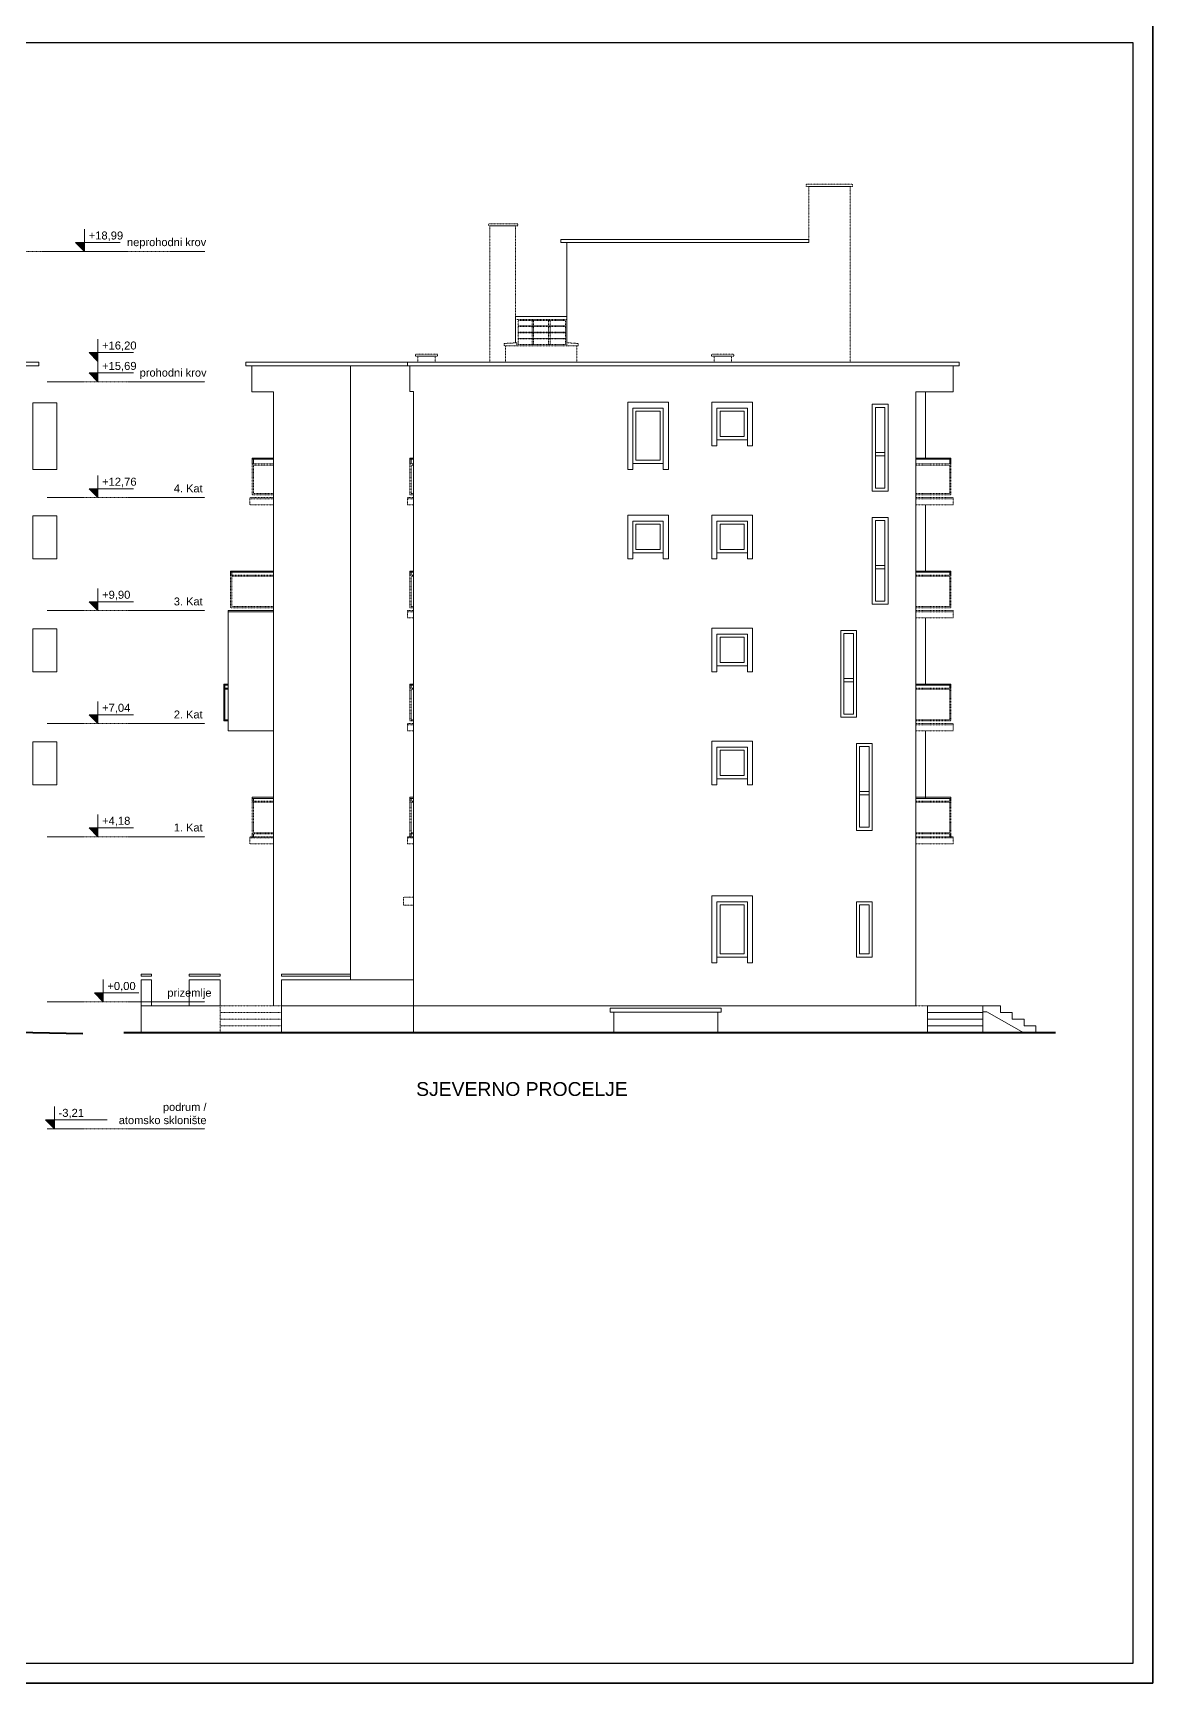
# Model space of a CAD drawing. Header units: millimetres. Extents: x 195897 to 285417, y -229751 to -116129.
# Drawn here: x 216823 to 219657, y -229228 to -225053 of the extents above; entities that cross this region are included whole.
import ezdxf

# ---------------------------------------------------------------- set-up
doc = ezdxf.new("R2010")
doc.units = ezdxf.units.MM
doc.linetypes.add('DASHED2', pattern=[0.375, 0.25, -0.125])
doc.linetypes.add('HIDDEN', pattern=[0.375, 0.25, -0.125])
doc.layers.get('0').update_dxf_attribs({"lineweight": 0})
doc.layers.add('05-podgled-tanko', color=144, linetype='HIDDEN', lineweight=0)
doc.layers.add('07-kote', color=70, linetype='Continuous', lineweight=9)
doc.layers.add('Kucni_broj', color=2, linetype='Continuous', plot=False)
doc.layers.add('SAST_Linija sastavnice', color=255, linetype='Continuous', plot=False)
doc.styles.add('GENERATED_STYLE_1', font='arial.ttf')
doc.styles.add('tahoma10', font='tahoma.ttf', dxfattribs={"height": 2})

msp = doc.modelspace()

# ---------------------------------------------------------------- hatches: boundary and pattern name
at = {"layer": '07-kote'}
h = msp.add_hatch(color=7, dxfattribs=at)
h.dxf.hatch_style = 1
h.paths.add_polyline_path([(216953.3, -225582.8), (216930.8, -225582.8), (216953.3, -225605.3)])
h = msp.add_hatch(color=7, dxfattribs=at)
h.dxf.hatch_style = 1
h.paths.add_polyline_path([(216987.3, -225861.1), (216964.8, -225861.1), (216987.3, -225883.6)])
h = msp.add_hatch(color=7, dxfattribs=at)
h.dxf.hatch_style = 1
h.paths.add_polyline_path([(216987.3, -225912.8), (216964.8, -225912.8), (216987.3, -225935.3)])
h = msp.add_hatch(color=7, dxfattribs=at)
h.dxf.hatch_style = 1
h.paths.add_polyline_path([(216987.3, -226205.8), (216964.8, -226205.8), (216987.3, -226228.3)])
h = msp.add_hatch(color=7, dxfattribs=at)
h.dxf.hatch_style = 1
h.paths.add_polyline_path([(216987.3, -226491.8), (216964.8, -226491.8), (216987.3, -226514.3)])
h = msp.add_hatch(color=7, dxfattribs=at)
h.dxf.hatch_style = 1
h.paths.add_polyline_path([(216987.3, -226777.8), (216964.8, -226777.8), (216987.3, -226800.3)])
h = msp.add_hatch(color=7, dxfattribs=at)
h.dxf.hatch_style = 1
h.paths.add_polyline_path([(216987.3, -227063.8), (216964.8, -227063.8), (216987.3, -227086.3)])
h = msp.add_hatch(color=7, dxfattribs=at)
h.dxf.hatch_style = 1
h.paths.add_polyline_path([(217000.6, -227481.8), (216978.1, -227481.8), (217000.6, -227504.3)])
h = msp.add_hatch(color=7, dxfattribs=at)
h.dxf.hatch_style = 1
h.paths.add_polyline_path([(216877.1, -227802.8), (216854.6, -227802.8), (216877.1, -227825.3)])

# ---------------------------------------------------------------- linework, layer by layer
at = {"layer": '05-podgled-tanko'}
for p, q in [((217296.6, -227514.3), (217296.6, -227582.3)), ((217296.6, -227514.3), (217451.6, -227514.3)), ((217296.6, -227531.3), (217451.6, -227531.3)), ((217296.6, -227548.3), (217451.6, -227548.3)), ((217296.6, -227565.3), (217451.6, -227565.3)), ((217296.6, -227582.3), (217451.6, -227582.3))]:
    msp.add_line(p, q, dxfattribs=at).dxf.unprotected_set("ltscale", 0)
for points in [[(218896.3, -225435.3), (218779.5, -225435.3), (218779.5, -225440.8), (218896.3, -225440.8)], [(218049.5, -225535.3), (217975.2, -225535.3), (217975.2, -225540.8), (218049.5, -225540.8)], [(218050.4, -225780.3), (218170.7, -225780.3), (218170.7, -225841), (218050.4, -225841)], [(218085.7, -225780.3), (218089.4, -225780.3), (218089.4, -225841), (218085.7, -225841)], [(218127.7, -225780.3), (218131.4, -225780.3), (218131.4, -225841), (218127.7, -225841)], [(218050.4, -225794), (218170.7, -225794), (218170.7, -225795.7), (218050.4, -225795.7)], [(218050.4, -225809.6), (218170.7, -225809.6), (218170.7, -225811.3), (218050.4, -225811.3)], [(218050.4, -225825.4), (218170.7, -225825.4), (218170.7, -225827), (218050.4, -225827)], [(217846.5, -225865.3), (217790.5, -225865.3), (217790.5, -225870.8), (217846.5, -225870.8)], [(218015.2, -225844), (218047.4, -225844), (218047.4, -225836.6), (218014.9, -225838.4)], [(218173.7, -225836.5), (218202.5, -225838.4), (218202.2, -225844), (218173.7, -225844)], [(218596, -225865.3), (218540, -225865.3), (218540, -225870.8), (218596, -225870.8)], [(217840.7, -225870.8), (217796.7, -225870.8), (217796.7, -225885.3), (217840.7, -225885.3)], [(218590.2, -225870.8), (218546.2, -225870.8), (218546.2, -225885.3), (218590.2, -225885.3)], [(217380.6, -226218.3), (217380.6, -226146.3), (217431.6, -226146.3), (217431.6, -226218.3)], [(217779.7, -226218.3), (217779.7, -226146.3), (217785.7, -226146.3), (217785.7, -226218.3)], [(219142.6, -226218.3), (219142.6, -226146.3), (219056.7, -226146.3), (219056.7, -226218.3)], [(217431.6, -226231.3), (217371.6, -226231.3), (217371.6, -226228.3), (217431.6, -226228.3)], [(217785.7, -226231.3), (217770.7, -226231.3), (217770.7, -226228.3), (217785.7, -226228.3)], [(219056.7, -226231.3), (219151.6, -226231.3), (219151.6, -226228.3), (219056.7, -226228.3)], [(217325.6, -226504.3), (217325.6, -226427.3), (217431.6, -226427.3), (217431.6, -226504.3)], [(217779.7, -226504.3), (217779.7, -226427.3), (217785.7, -226427.3), (217785.7, -226504.3)], [(219142.6, -226504.3), (219142.6, -226427.3), (219056.7, -226427.3), (219056.7, -226504.3)], [(217785.7, -226517.3), (217770.7, -226517.3), (217770.7, -226514.3), (217785.7, -226514.3)], [(219056.7, -226517.3), (219151.6, -226517.3), (219151.6, -226514.3), (219056.7, -226514.3)], [(217779.7, -226790.3), (217779.7, -226713.3), (217785.7, -226713.3), (217785.7, -226790.3)], [(219142.6, -226790.3), (219142.6, -226713.3), (219056.7, -226713.3), (219056.7, -226790.3)], [(217785.7, -226803.3), (217770.7, -226803.3), (217770.7, -226800.3), (217785.7, -226800.3)], [(219056.7, -226803.3), (219151.6, -226803.3), (219151.6, -226800.3), (219056.7, -226800.3)], [(217380.6, -227076.3), (217380.6, -226999.3), (217431.6, -226999.3), (217431.6, -227076.3)], [(217779.7, -227076.3), (217779.7, -226999.3), (217785.7, -226999.3), (217785.7, -227076.3)], [(219142.6, -227076.3), (219142.6, -226999.3), (219056.7, -226999.3), (219056.7, -227076.3)], [(217431.6, -227089.3), (217371.6, -227089.3), (217371.6, -227086.3), (217431.6, -227086.3)], [(217785.7, -227089.3), (217770.7, -227089.3), (217770.7, -227086.3), (217785.7, -227086.3)], [(219056.7, -227089.3), (219151.6, -227089.3), (219151.6, -227086.3), (219056.7, -227086.3)]]:
    msp.add_lwpolyline(points, close=True, dxfattribs=at).dxf.unprotected_set("ltscale", 0)
for points in [[(218890.7, -225885.3), (218890.7, -225440.8), (218785.7, -225440.8), (218785.7, -225582.5)], [(217978.7, -225885.3), (217978.7, -225540.8), (218043.7, -225540.8), (218043.7, -225785.3)], [(218047.4, -225777.3), (218173.7, -225777.3)], [(218018.7, -225885.3), (218018.7, -225844)], [(218047.4, -225844), (218173.7, -225844)], [(218198.7, -225844), (218198.7, -225885.3)], [(217840.7, -225885.3), (217978.7, -225885.3)], [(217840.7, -225895.3), (217978.7, -225895.3)], [(217377.6, -226221.3), (217377.6, -226143.3), (217431.6, -226143.3), (217431.6, -226221.3), (217377.6, -226221.3)], [(217776.7, -226221.3), (217776.7, -226143.3), (217785.7, -226143.3), (217785.7, -226221.3), (217776.7, -226221.3)], [(219145.6, -226221.3), (219145.6, -226143.3), (219056.7, -226143.3), (219056.7, -226221.3), (219145.6, -226221.3)], [(217431.6, -226231.3), (217371.6, -226231.3), (217371.6, -226246.3), (217431.6, -226246.3), (217431.6, -226231.3)], [(217785.7, -226231.3), (217770.7, -226231.3), (217770.7, -226246.3), (217785.7, -226246.3), (217785.7, -226231.3)], [(219056.7, -226231.3), (219151.6, -226231.3), (219151.6, -226246.3), (219056.7, -226246.3), (219056.7, -226231.3)], [(217322.6, -226507.3), (217322.6, -226424.3), (217431.6, -226424.3), (217431.6, -226507.3), (217322.6, -226507.3)], [(217776.7, -226507.3), (217776.7, -226424.3), (217785.7, -226424.3), (217785.7, -226507.3), (217776.7, -226507.3)], [(219145.6, -226507.3), (219145.6, -226424.3), (219056.7, -226424.3), (219056.7, -226507.3), (219145.6, -226507.3)], [(217785.7, -226517.3), (217770.7, -226517.3), (217770.7, -226532.3), (217785.7, -226532.3), (217785.7, -226517.3)], [(219056.7, -226517.3), (219151.6, -226517.3), (219151.6, -226532.3), (219056.7, -226532.3), (219056.7, -226517.3)], [(217776.7, -226793.3), (217776.7, -226710.3), (217785.7, -226710.3), (217785.7, -226793.3), (217776.7, -226793.3)], [(219145.6, -226793.3), (219145.6, -226710.3), (219056.7, -226710.3), (219056.7, -226793.3), (219145.6, -226793.3)], [(217785.7, -226803.3), (217770.7, -226803.3), (217770.7, -226818.3), (217785.7, -226818.3), (217785.7, -226803.3)], [(219056.7, -226803.3), (219151.6, -226803.3), (219151.6, -226818.3), (219056.7, -226818.3), (219056.7, -226803.3)], [(217377.6, -227079.3), (217377.6, -226996.3), (217431.6, -226996.3), (217431.6, -227079.3), (217377.6, -227079.3)], [(217776.7, -227079.3), (217776.7, -226996.3), (217785.7, -226996.3), (217785.7, -227079.3), (217776.7, -227079.3)], [(219145.6, -227079.3), (219145.6, -226996.3), (219056.7, -226996.3), (219056.7, -227079.3), (219145.6, -227079.3)], [(217431.6, -227089.3), (217371.6, -227089.3), (217371.6, -227104.3), (217431.6, -227104.3), (217431.6, -227089.3)], [(217785.7, -227089.3), (217770.7, -227089.3), (217770.7, -227104.3), (217785.7, -227104.3), (217785.7, -227089.3)], [(219056.7, -227089.3), (219151.6, -227089.3), (219151.6, -227104.3), (219056.7, -227104.3), (219056.7, -227089.3)], [(217785.7, -227239.3), (217785.7, -227259.3), (217760.7, -227259.3), (217760.7, -227239.3), (217785.7, -227239.3)], [(219056.7, -227514.3), (219226.6, -227514.3), (219226.6, -227567.3), (219226.6, -227566.3), (219226.6, -227581.3), (219056.7, -227582.3), (219056.7, -227582.3)]]:
    msp.add_lwpolyline(points, dxfattribs=at).dxf.unprotected_set("ltscale", 0)
at = {"layer": '05-podgled-tanko', "linetype": 'ByBlock', "ltscale": 5}
for points in [[(218785.7, -225575.3), (218158.7, -225575.3), (218158.7, -225582.5), (218785.7, -225582.5)], [(216837.8, -225885.3), (214173.8, -225885.3), (214173.8, -225895.3), (216837.8, -225895.3)], [(217770.7, -225885.3), (217361.6, -225885.3), (217361.6, -225895.3), (217770.7, -225895.3)], [(219166.6, -225885.3), (217770.7, -225885.3), (217770.7, -225895.3), (219166.6, -225895.3)], [(216883.4, -225988.3), (216822.8, -225988.3), (216822.8, -226157.3), (216883.4, -226157.3)], [(218417.7, -226001.8), (218417.7, -226157.3), (218430.7, -226157.3), (218430.7, -225986.8), (218327.7, -225986.8), (218327.7, -226157.3), (218340.7, -226157.3), (218340.7, -226001.8)], [(218630.7, -226001.8), (218630.7, -226097.3), (218643.7, -226097.3), (218643.7, -225986.8), (218540.7, -225986.8), (218540.7, -226097.3), (218553.7, -226097.3), (218553.7, -226001.8)], [(218417.7, -226001.8), (218340.7, -226001.8), (218340.7, -226141.8), (218417.7, -226141.8)], [(218409.7, -226009.8), (218348.7, -226009.8), (218348.7, -226133.8), (218409.7, -226133.8)], [(218630.7, -226001.8), (218553.7, -226001.8), (218553.7, -226081.8), (218630.7, -226081.8)], [(218622.7, -226009.8), (218561.7, -226009.8), (218561.7, -226073.8), (218622.7, -226073.8)], [(218978.7, -226204.3), (218978.7, -226000.3), (218954.7, -226000.3), (218954.7, -226204.3)], [(218978.7, -226122.3), (218954.7, -226122.3), (218954.7, -226114.3), (218978.7, -226114.3)], [(217431.6, -226131.3), (217377.6, -226131.3), (217377.6, -226128.3), (217431.6, -226128.3)], [(217380.6, -226143.3), (217377.6, -226143.3), (217377.6, -226131.3), (217380.6, -226131.3)], [(217785.7, -226131.3), (217776.7, -226131.3), (217776.7, -226128.3), (217785.7, -226128.3)], [(217779.7, -226143.3), (217776.7, -226143.3), (217776.7, -226131.3), (217779.7, -226131.3)], [(219056.7, -226131.3), (219145.6, -226131.3), (219145.6, -226128.3), (219056.7, -226128.3)], [(219142.6, -226143.3), (219145.6, -226143.3), (219145.6, -226131.3), (219142.6, -226131.3)], [(216883.4, -226274.3), (216822.8, -226274.3), (216822.8, -226383.3), (216883.4, -226383.3)], [(218417.7, -226287.8), (218417.7, -226383.3), (218430.7, -226383.3), (218430.7, -226272.8), (218327.7, -226272.8), (218327.7, -226383.3), (218340.7, -226383.3), (218340.7, -226287.8)], [(218630.7, -226287.8), (218630.7, -226383.3), (218643.7, -226383.3), (218643.7, -226272.8), (218540.7, -226272.8), (218540.7, -226383.3), (218553.7, -226383.3), (218553.7, -226287.8)], [(218417.7, -226287.8), (218340.7, -226287.8), (218340.7, -226367.8), (218417.7, -226367.8)], [(218409.7, -226295.8), (218348.7, -226295.8), (218348.7, -226359.8), (218409.7, -226359.8)], [(218630.7, -226287.8), (218553.7, -226287.8), (218553.7, -226367.8), (218630.7, -226367.8)], [(218622.7, -226295.8), (218561.7, -226295.8), (218561.7, -226359.8), (218622.7, -226359.8)], [(218978.7, -226490.3), (218978.7, -226286.3), (218954.7, -226286.3), (218954.7, -226490.3)], [(218978.7, -226408.3), (218954.7, -226408.3), (218954.7, -226400.3), (218978.7, -226400.3)], [(217431.6, -226417.3), (217322.6, -226417.3), (217322.6, -226414.3), (217431.6, -226414.3)], [(217325.6, -226424.3), (217322.6, -226424.3), (217322.6, -226417.3), (217325.6, -226417.3)], [(217785.7, -226417.3), (217776.7, -226417.3), (217776.7, -226414.3), (217785.7, -226414.3)], [(217779.7, -226424.3), (217776.7, -226424.3), (217776.7, -226417.3), (217779.7, -226417.3)], [(219056.7, -226417.3), (219145.6, -226417.3), (219145.6, -226414.3), (219056.7, -226414.3)], [(219142.6, -226424.3), (219145.6, -226424.3), (219145.6, -226417.3), (219142.6, -226417.3)], [(217316.6, -226517.3), (217431.6, -226517.3), (217431.6, -226514.3), (217316.6, -226514.3)], [(216883.4, -226560.3), (216822.8, -226560.3), (216822.8, -226669.3), (216883.4, -226669.3)], [(218630.7, -226573.8), (218630.7, -226669.3), (218643.7, -226669.3), (218643.7, -226558.8), (218540.7, -226558.8), (218540.7, -226669.3), (218553.7, -226669.3), (218553.7, -226573.8)], [(218630.7, -226573.8), (218553.7, -226573.8), (218553.7, -226653.8), (218630.7, -226653.8)], [(218898.7, -226776.3), (218898.7, -226572.3), (218874.7, -226572.3), (218874.7, -226776.3)], [(218622.7, -226581.8), (218561.7, -226581.8), (218561.7, -226645.8), (218622.7, -226645.8)], [(217308.5, -226793.3), (217305.5, -226793.3), (217305.5, -226700.3), (217308.5, -226700.3)], [(217316.6, -226703.3), (217308.5, -226703.3), (217308.5, -226700.3), (217316.6, -226700.3)], [(217785.7, -226703.3), (217776.7, -226703.3), (217776.7, -226700.3), (217785.7, -226700.3)], [(218898.7, -226694.3), (218874.7, -226694.3), (218874.7, -226686.3), (218898.7, -226686.3)], [(219056.7, -226703.3), (219145.6, -226703.3), (219145.6, -226700.3), (219056.7, -226700.3)], [(217316.6, -226713.3), (217308.5, -226713.3), (217308.5, -226710.3), (217316.6, -226710.3)], [(217779.7, -226710.3), (217776.7, -226710.3), (217776.7, -226703.3), (217779.7, -226703.3)], [(219142.6, -226710.3), (219145.6, -226710.3), (219145.6, -226703.3), (219142.6, -226703.3)], [(217316.6, -226790.3), (217308.5, -226790.3), (217308.5, -226793.3), (217316.6, -226793.3)], [(216883.4, -226846.3), (216822.8, -226846.3), (216822.8, -226955.3), (216883.4, -226955.3)], [(218630.7, -226859.8), (218630.7, -226955.3), (218643.7, -226955.3), (218643.7, -226844.8), (218540.7, -226844.8), (218540.7, -226955.3), (218553.7, -226955.3), (218553.7, -226859.8)], [(218630.7, -226859.8), (218553.7, -226859.8), (218553.7, -226939.8), (218630.7, -226939.8)], [(218622.7, -226867.8), (218561.7, -226867.8), (218561.7, -226931.8), (218622.7, -226931.8)], [(218938.7, -227062.3), (218938.7, -226858.3), (218914.7, -226858.3), (218914.7, -227062.3)], [(217431.6, -226989.3), (217377.6, -226989.3), (217377.6, -226986.3), (217431.6, -226986.3)], [(217380.6, -226996.3), (217377.6, -226996.3), (217377.6, -226989.3), (217380.6, -226989.3)], [(217785.7, -226989.3), (217776.7, -226989.3), (217776.7, -226986.3), (217785.7, -226986.3)], [(217779.7, -226996.3), (217776.7, -226996.3), (217776.7, -226989.3), (217779.7, -226989.3)], [(218938.7, -226980.3), (218914.7, -226980.3), (218914.7, -226972.3), (218938.7, -226972.3)], [(219056.7, -226989.3), (219145.6, -226989.3), (219145.6, -226986.3), (219056.7, -226986.3)], [(219142.6, -226996.3), (219145.6, -226996.3), (219145.6, -226989.3), (219142.6, -226989.3)], [(217380.6, -227079.3), (217377.6, -227079.3), (217377.6, -227086.3), (217380.6, -227086.3)], [(217779.7, -227079.3), (217776.7, -227079.3), (217776.7, -227086.3), (217779.7, -227086.3)], [(219142.6, -227079.3), (219145.6, -227079.3), (219145.6, -227086.3), (219142.6, -227086.3)], [(218630.7, -227250.8), (218630.7, -227405.8), (218643.7, -227405.8), (218643.7, -227235.8), (218540.7, -227235.8), (218540.7, -227405.8), (218553.7, -227405.8), (218553.7, -227250.8)], [(218630.7, -227250.8), (218553.7, -227250.8), (218553.7, -227390.8), (218630.7, -227390.8)], [(218622.7, -227258.8), (218561.7, -227258.8), (218561.7, -227382.8), (218622.7, -227382.8)], [(218938.7, -227382.8), (218938.7, -227258.8), (218914.7, -227258.8), (218914.7, -227382.8)], [(217096.6, -227433.8), (217123.1, -227433.8), (217123.1, -227438.9), (217096.6, -227438.9)], [(217096.6, -227448.2), (217123.1, -227448.2), (217123.1, -227514.3), (217096.6, -227514.3)], [(217218.2, -227433.8), (217296.6, -227433.8), (217296.6, -227438.9), (217218.2, -227438.9)], [(217218.2, -227514.3), (217296.6, -227514.3), (217296.6, -227448.2), (217218.2, -227448.2)], [(217451.6, -227433.8), (217626.6, -227433.8), (217626.6, -227438.9), (217451.6, -227438.9)], [(217451.6, -227514.3), (217785.7, -227514.3), (217785.7, -227448.2), (217451.6, -227448.2)], [(218283.3, -227530.6), (218564.3, -227530.6), (218564.3, -227520.5), (218283.3, -227520.5)], [(218555.4, -227582.3), (218292.4, -227582.3), (218292.4, -227530.6), (218555.4, -227530.6)], [(219086.6, -227514.3), (219226.6, -227514.3), (219226.6, -227531.3), (219086.6, -227531.3)], [(219086.6, -227531.3), (219226.6, -227531.3), (219226.6, -227548.3), (219086.6, -227548.3)], [(219086.6, -227548.3), (219226.6, -227548.3), (219226.6, -227565.3), (219086.6, -227565.3)], [(219086.6, -227565.3), (219226.6, -227565.3), (219226.6, -227582.3), (219086.6, -227582.3)]]:
    msp.add_lwpolyline(points, close=True, dxfattribs=at)
for points in [[(218173.7, -225582.5), (218173.7, -225785.3)], [(218173.7, -225770.3), (218043.7, -225770.3)], [(218043.7, -225770.3), (218043.7, -225836.8)], [(218173.7, -225770.3), (218173.7, -225836.5)], [(217491.6, -225895.3), (217376.6, -225895.3), (217376.6, -225960.3), (217431.6, -225960.3), (217431.6, -227514.3)], [(217626.6, -225895.3), (217626.6, -227448.2)], [(219056.7, -227582.3), (219056.7, -227582.3), (217785.7, -227582.3), (217785.7, -225959.9), (217776.7, -225959.9), (217776.7, -225895.3), (219056.7, -225895.3)], [(219056.7, -225895.3), (217785.7, -225895.3)], [(219056.7, -225895.3), (219151.6, -225895.3), (219151.6, -225960.3), (219056.7, -225960.3), (219056.7, -227514.3)], [(218986.7, -226212.3), (218986.7, -225992.3), (218946.7, -225992.3), (218946.7, -226212.3), (218986.7, -226212.3)], [(219081.6, -225960.3), (219081.6, -226128.3)], [(218986.7, -226498.3), (218986.7, -226278.3), (218946.7, -226278.3), (218946.7, -226498.3), (218986.7, -226498.3)], [(219081.6, -226246.3), (219081.6, -226414.3)], [(217371.6, -226517.3), (217316.6, -226517.3), (217316.6, -226818.3), (217431.6, -226818.3)], [(219081.6, -226532.3), (219081.6, -226700.3)], [(218906.7, -226784.3), (218906.7, -226564.3), (218866.7, -226564.3), (218866.7, -226784.3), (218906.7, -226784.3)], [(219081.6, -226818.3), (219081.6, -226989.3)], [(218946.7, -227070.3), (218946.7, -226850.3), (218906.7, -226850.3), (218906.7, -227070.3), (218946.7, -227070.3)], [(218946.7, -227390.8), (218946.7, -227250.8), (218906.7, -227250.8), (218906.7, -227390.8), (218946.7, -227390.8)], [(217296.6, -227514.3), (217096.6, -227514.3), (217096.6, -227582.3), (217785.7, -227582.3), (217785.7, -227514.3), (217451.6, -227514.3)], [(217451.6, -227514.3), (217451.6, -227582.3)], [(219056.7, -227514.3), (217785.7, -227514.3)], [(219270.7, -227514.3), (219140.7, -227514.3)], [(219390.7, -227582.3), (219390.7, -227582.3), (219360.7, -227582.3), (219360.7, -227565.3), (219330.7, -227565.3), (219330.7, -227548.3), (219300.7, -227548.3), (219300.7, -227531.3), (219270.7, -227531.3), (219270.7, -227514.3), (219140.7, -227514.3)], [(219330.3, -227582.3), (219236.8, -227529.3), (219226.6, -227529.3)]]:
    msp.add_lwpolyline(points, dxfattribs=at)
at = {"layer": '05-podgled-tanko', "linetype": 'ByBlock', "lineweight": 40, "ltscale": 5}
for points in [[(216948.8, -227584.8), (216822.8, -227582.3), (214429.3, -227582.2)], [(219410.7, -227582.3), (217052.8, -227582.3)]]:
    msp.add_lwpolyline(points, dxfattribs=at)
at = {"layer": '07-kote'}
for p, q in [((216953.3, -225605.3), (216953.3, -225549)), ((216953.3, -225605.3), (216953.3, -225549)), ((217043.3, -225582.8), (216930.8, -225582.8)), ((216953.3, -225605.3), (216930.8, -225582.8)), ((217077.3, -225861.1), (216964.8, -225861.1)), ((216987.3, -225883.6), (216964.8, -225861.1)), ((216987.3, -225883.6), (216987.3, -225827.4)), ((216987.3, -225883.6), (216987.3, -225827.4)), ((216987.3, -225935.3), (216987.3, -225879)), ((216987.3, -225935.3), (216987.3, -225879)), ((217077.3, -225912.8), (216964.8, -225912.8)), ((216987.3, -225935.3), (216964.8, -225912.8)), ((216987.3, -226228.3), (216987.3, -226172)), ((216987.3, -226228.3), (216987.3, -226172)), ((217077.3, -226205.8), (216964.8, -226205.8)), ((216987.3, -226228.3), (216964.8, -226205.8)), ((217077.3, -226491.8), (216964.8, -226491.8)), ((216987.3, -226514.3), (216964.8, -226491.8)), ((216987.3, -226514.3), (216987.3, -226458)), ((216987.3, -226514.3), (216987.3, -226458)), ((216987.3, -226800.3), (216987.3, -226744)), ((216987.3, -226800.3), (216987.3, -226744)), ((217077.3, -226777.8), (216964.8, -226777.8)), ((216987.3, -226800.3), (216964.8, -226777.8)), ((216987.3, -227086.3), (216987.3, -227030)), ((216987.3, -227086.3), (216987.3, -227030)), ((217077.3, -227063.8), (216964.8, -227063.8)), ((216987.3, -227086.3), (216964.8, -227063.8)), ((217000.6, -227504.3), (217000.6, -227448)), ((217000.6, -227504.3), (217000.6, -227448)), ((217090.6, -227481.8), (216978.1, -227481.8)), ((217000.6, -227504.3), (216978.1, -227481.8)), ((216877.1, -227825.3), (216877.1, -227769)), ((216877.1, -227825.3), (216877.1, -227769)), ((216967.1, -227802.8), (216854.6, -227802.8)), ((216877.1, -227825.3), (216854.6, -227802.8)), ((217010.3, -227802.8), (216897.8, -227802.8))]:
    msp.add_line(p, q, dxfattribs=at)
at = {"layer": '07-kote', "linetype": 'DASHED2'}
for points in [[(216526.7, -225605.3), (217257.6, -225605.3)], [(216858.7, -225935.3), (217257.6, -225935.3)], [(216858.7, -226228.3), (217257.6, -226228.3)], [(216858.7, -226514.3), (217257.6, -226514.3)], [(216858.7, -226800.3), (217257.6, -226800.3)], [(216858.7, -227086.3), (217257.6, -227086.3)], [(216858.7, -227504.3), (217257.6, -227504.3)], [(216858.7, -227825.3), (217257.6, -227825.3)]]:
    msp.add_lwpolyline(points, dxfattribs=at)
at = {"layer": 'Kucni_broj'}
for points in [[(213717, -225027.8), (219657, -225027.8), (219657, -229227.8), (213717, -229227.8)], [(213717, -229227.8), (219657, -229227.8), (219657, -225027.8), (213717, -225027.8)]]:
    msp.add_lwpolyline(points, close=True, dxfattribs=at)
at = {"layer": 'SAST_Linija sastavnice'}
msp.add_lwpolyline([(213969, -229177.8), (219607, -229177.8), (219607, -225077.8), (213969, -225077.8)], close=True, dxfattribs=at)

# ---------------------------------------------------------------- texts
at = {"insert": (217792.5, -227707.3), "char_height": 35, "attachment_point": 1, "style": 'tahoma10'}
msp.add_mtext_dynamic_manual_height_columns('{\\fArial|b0|i0|c238|p34;SJEVERNO PROCELJE}', width=949.155, gutter_width=10, heights=[0], dxfattribs=at)
at = {"layer": '07-kote', "char_height": 20.25, "width": 2974.003, "attachment_point": 4, "style": 'GENERATED_STYLE_1'}
for s, insert in [('{\\fArial|b0|i0|c238|p34;+18,}99', (216963.7, -225567)), ('{\\fArial|b0|i0|c238|p34;+16,}20', (216997.6, -225845.4)), ('{\\fArial|b0|i0|c238|p34;+15,}69', (216997.6, -225897)), ('{\\fArial|b0|i0|c238|p34;+12,}76', (216997.6, -226190)), ('{\\fArial|b0|i0|c238|p34;+9,}90', (216997.6, -226476)), ('{\\fArial|b0|i0|c238|p34;+7,}04', (216997.6, -226762)), ('{\\fArial|b0|i0|c238|p34;+4,}18', (216997.6, -227048)), ('{\\fArial|b0|i0|c238|p34;+0,}00', (217011, -227466)), ('{\\fArial|b0|i0|c238|p34;-3,}21', (216887.5, -227787))]:
    msp.add_mtext(s, dxfattribs=dict(at, insert=insert))
at = {"layer": '07-kote', "linetype": 'DASHED2', "char_height": 20, "style": 'tahoma10'}
for s, width, insert, attachment_point in [('{\\fArial|b0|i0|c238|p34;neprohodni krov}', 728.147, (217060.8, -225572.1), 1), ('{\\fArial|b0|i0|c238|p34;prohodni krov}', 728.147, (217092.8, -225902.1), 1), ('{\\fArial|b0|i0|c238|p34;4. Kat }', 87.101, (217179.2, -226195.1), 1), ('{\\fArial|b0|i0|c238|p34;3. Kat }', 87.101, (217179.2, -226481.1), 1), ('{\\fArial|b0|i0|c238|p34;2. Kat }', 87.101, (217179.2, -226767.1), 1), ('{\\fArial|b0|i0|c238|p34;1. Kat }', 87.101, (217179.2, -227053.1), 1), ('{\\fArial|b0|i0|c238|p34;prizemlje }', 87.101, (217162.7, -227471.1), 1), ('{\\fArial|b0|i0|c238|p34;podrum / \\Patomsko sklonište}', 221.781, (217261.9, -227760.3), 3)]:
    msp.add_mtext_dynamic_manual_height_columns(s, width=width, gutter_width=10, heights=[0], dxfattribs=dict(at, insert=insert, attachment_point=attachment_point))

doc.saveas('drawing.dxf')
